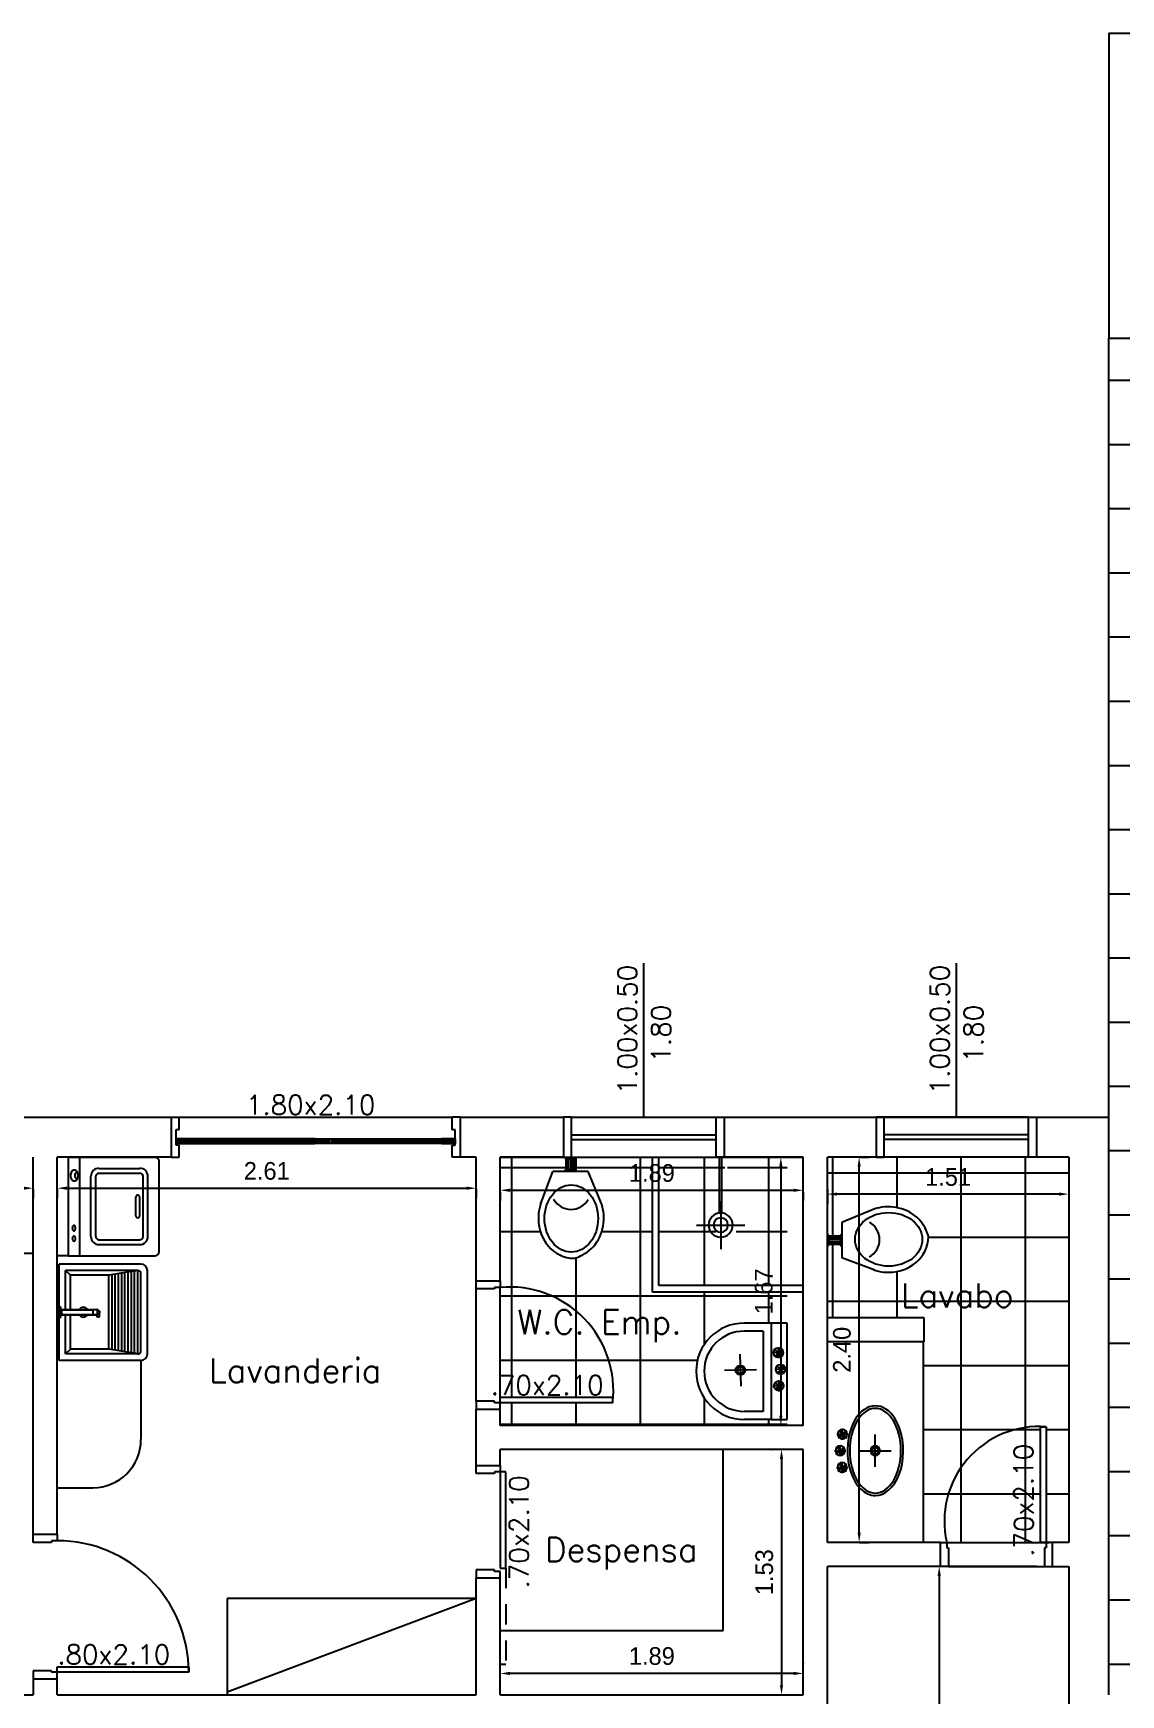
# Model space of a CAD drawing. Extents: x 381 to 417.7, y 184.4 to 253.5.
# Drawn here: x 403.02 to 409.79, y 243.15 to 253.5 of the extents above; entities that cross this region are included whole.
import ezdxf

# ---------------------------------------------------------------- set-up
doc = ezdxf.new("R2010")
doc.units = 0
doc.header["$MEASUREMENT"] = 0
doc.linetypes.add('HIDDEN2', pattern=[0.1875, 0.125, -0.0625])
doc.layers.get('0').update_dxf_attribs({"linetype": 'CONTINUOUS'})
doc.layers.get('DEFPOINTS').update_dxf_attribs({"linetype": 'CONTINUOUS'})
for name, color, linetype in [('ALEX', 8, 'CONTINUOUS'), ('CAIXILHOS', 7, 'CONTINUOUS'), ('COTA', 5, 'CONTINUOUS'), ('COTAEX', 7, 'CONTINUOUS'), ('LINVISTA', 1, 'CONTINUOUS'), ('MOBIL', 7, 'CONTINUOUS'), ('PAREDE', 6, 'CONTINUOUS'), ('PROJECAO', 1, 'HIDDEN2')]:
    doc.layers.add(name, color=color, linetype=linetype)
doc.styles.add('ADRIANA', font='romans.shx', dxfattribs={"height": 0.12})
doc.styles.add('COMODOS', font='romans.shx', dxfattribs={"height": 0.15})
doc.styles.add('EXECUÇÃO', font='', dxfattribs={"height": 0.11})
doc.styles.get('EXECUÇÃO').set_extended_font_data('AvantGarde Md BT')
doc.dimstyles.new('COTAEXEC', dxfattribs={"dimscale": 0.05, "dimtxt": 0.11, "dimasz": 1.2, "dimexe": 1.25, "dimexo": 4, "dimgap": 1, "dimtad": 1, "dimrnd": 0.005, "dimzin": 4, "dimdsep": 46, "dimtxsty": 'EXECUÇÃO', "dimcen": 2.5, "dimdle": 0.15, "dimclrd": 2, "dimclre": 2, "dimclrt": 220, "dimadec": 0, "dimazin": 0, "dimtfac": 0.075, "dimtmove": 2, "dimatfit": 3, "dimfxl": 1, "dimtolj": 1, "dimtzin": 0, "dimarcsym": 0})

# ---------------------------------------------------------------- blocks, each defined once
blk = doc.blocks.new('CUBAOVAL')
h = blk.add_hatch(color=256)
h.paths.add_polyline_path([(-0.125, -0.185, 0.198912), (-0.134, -0.206), (-0.104, -0.206)])
h.paths.add_polyline_path([(-0.125, -0.228, 0.198912), (-0.104, -0.236), (-0.104, -0.206)])
h.paths.add_polyline_path([(-0.104, -0.206), (-0.083, -0.228, 0.198912), (-0.074, -0.206)])
h.paths.add_polyline_path([(-0.083, -0.185, 0.198912), (-0.104, -0.176), (-0.104, -0.206)])
h = blk.add_hatch(color=256)
h.paths.add_polyline_path([(-0.021, -0.197, 0.198912), (-0.03, -0.218), (0, -0.218)])
h.paths.add_polyline_path([(-0.021, -0.239, 0.198912), (0, -0.248), (0, -0.218)])
h.paths.add_polyline_path([(0, -0.218), (0.022, -0.239, 0.198912), (0.03, -0.218)])
h.paths.add_polyline_path([(0.022, -0.197, 0.198912), (0, -0.188), (0, -0.218)])
h = blk.add_hatch(color=256)
h.paths.add_polyline_path([(0.082, -0.183, 0.198912), (0.073, -0.204), (0.103, -0.204)])
h.paths.add_polyline_path([(0.082, -0.225, 0.198912), (0.103, -0.234), (0.103, -0.204)])
h.paths.add_polyline_path([(0.103, -0.204), (0.124, -0.225, 0.198912), (0.133, -0.204)])
h.paths.add_polyline_path([(0.124, -0.183, 0.198912), (0.103, -0.174), (0.103, -0.204)])
for p, q in [((-0.1, 0), (0.1, 0)), ((0, -0.1), (0, 0.1)), ((-0.139, -0.206), (-0.069, -0.206)), ((-0.08, -0.231), (-0.129, -0.182)), ((-0.129, -0.231), (-0.08, -0.182)), ((-0.104, -0.241), (-0.104, -0.171)), ((0.025, -0.243), (-0.024, -0.193)), ((-0.024, -0.243), (0.025, -0.193)), ((0, -0.253), (0, -0.183)), ((0.068, -0.204), (0.138, -0.204)), ((0.128, -0.229), (0.078, -0.179)), ((0.078, -0.229), (0.128, -0.179)), ((0.103, -0.239), (0.103, -0.169)), ((-0.035, -0.218), (0.035, -0.218))]:
    blk.add_line(p, q)
for centre, radius in [((0, 0), 0.03), ((0, 0), 0.02), ((-0.104, -0.206), 0.03), ((0, -0.218), 0.03), ((0.103, -0.204), 0.03)]:
    blk.add_circle(centre, radius)
at = {"color": 3}
blk.add_ellipse((0, 0.001), major_axis=(-0.264, 0), ratio=0.603224, dxfattribs=at)
blk.add_open_spline([(-0.279, 0.001), (-0.279, -0.032), (-0.265, -0.063), (-0.188, -0.143), (-0.091, -0.175), (0.104, -0.172), (0.198, -0.138), (0.28, -0.043), (0.289, 0.007), (0.247, 0.095), (0.2, 0.131), (0.05, 0.184), (-0.067, 0.182), (-0.228, 0.117), (-0.279, 0.061), (-0.279, 0.001)], degree=3, knots=[0, 0, 0, 0, 0.527743, 0.527743, 1.594381, 1.594381, 2.661018, 2.661018, 3.420338, 3.420338, 4.179657, 4.179657, 5.30216, 5.30216, 6.283185, 6.283185, 6.283185, 6.283185])
for p in [(0, 0), (-0.104, -0.206), (0.103, -0.204), (0, -0.218)]:
    blk.add_point(p)
blk = doc.blocks.new('*D34')
at = {"color": 2, "linetype": 'ByBlock'}
for p, q in [((408.164, 244.158), (408.164, 246.438)), ((408.166, 246.498), (408.226, 246.498)), ((408.166, 244.098), (408.226, 244.098))]:
    blk.add_line(p, q, dxfattribs=at)
for points in [[(408.154, 246.438), (408.174, 246.438), (408.164, 246.498)], [(408.154, 244.158), (408.174, 244.158), (408.164, 244.098)]]:
    blk.add_solid(points, dxfattribs=at)
at = {"layer": 'DEFPOINTS', "color": 0, "linetype": 'ByBlock'}
for p in [(407.966, 246.498), (408.164, 246.498), (407.966, 244.098)]:
    blk.add_point(p, dxfattribs=at)
at = {"color": 220, "linetype": 'ByBlock', "insert": (408.057, 245.298), "char_height": 0.11, "attachment_point": 5, "rotation": 90, "style": 'EXECUÇÃO'}
blk.add_mtext('\\A1;2.40', dxfattribs=at)
blk = doc.blocks.new('*D52')
at = {"color": 2, "linetype": 'ByBlock'}
for p, q in [((398.516, 250.759), (398.516, 250.703)), ((398.576, 250.766), (402.956, 250.766)), ((403.016, 250.759), (403.016, 250.703))]:
    blk.add_line(p, q, dxfattribs=at)
for points in [[(398.576, 250.776), (398.576, 250.756), (398.516, 250.766)], [(402.956, 250.776), (402.956, 250.756), (403.016, 250.766)]]:
    blk.add_solid(points, dxfattribs=at)
at = {"layer": 'DEFPOINTS', "color": 0, "linetype": 'ByBlock'}
for p in [(398.516, 250.959), (403.016, 250.959), (403.016, 250.766)]:
    blk.add_point(p, dxfattribs=at)
at = {"color": 220, "linetype": 'ByBlock', "insert": (400.766, 250.873), "char_height": 0.11, "attachment_point": 5, "style": 'EXECUÇÃO'}
blk.add_mtext('\\A1;4.50', dxfattribs=at)
blk = doc.blocks.new('BACIA')
at = {"color": 4}
for p, q in [((-0.151, 0.285), (-0.07, 0.089)), ((0.227, 0.295), (0.151, 0.089)), ((-0.07, 0.089), (0.151, 0.089))]:
    blk.add_line(p, q, dxfattribs=at)
for p, q in [((0, 0), (0.01, 0.01)), ((0.001, 0.089), (0.011, 0.079)), ((0.01, 0.01), (0.07, 0.01)), ((0.011, 0.079), (0.072, 0.079)), ((0.016, 0.079), (0.016, 0.01)), ((0.021, 0.079), (0.021, 0.01)), ((0.028, 0.079), (0.028, 0.01)), ((0.038, 0.079), (0.038, 0.01)), ((0.053, 0.079), (0.053, 0.01)), ((0.061, 0.079), (0.061, 0.01)), ((0.066, 0.079), (0.066, 0.01)), ((0.07, 0.01), (0.08, 0)), ((0.072, 0.079), (0.082, 0.089))]:
    blk.add_line(p, q)
blk.add_arc((0.037, 0.2), 0.125, 29.5736, 149.8576)
at = {"color": 3}
blk.add_ellipse((0.035, 0.382), major_axis=(0, 0.209), ratio=0.8, dxfattribs=at)
at = {"color": 4}
blk.add_open_spline([(0.225, 0.287), (0.232, 0.308), (0.237, 0.33), (0.246, 0.424), (0.226, 0.499), (0.139, 0.599), (0.08, 0.63), (0.018, 0.63), (0.013, 0.63), (-0.028, 0.616), (-0.144, 0.537), (-0.179, 0.434), (-0.162, 0.319), (-0.157, 0.299), (-0.149, 0.281)], degree=3, knots=[4.306341, 4.306341, 4.306341, 4.306341, 4.589111, 4.589111, 5.526928, 5.526928, 6.283185, 6.283185, 6.283185, 6.795502, 6.795502, 8.030248, 8.030248, 8.288295, 8.288295, 8.288295, 8.288295], dxfattribs=at)
blk = doc.blocks.new('TANQUE2')
at = {"color": 3}
for p, q in [((-0.3, 0), (0.3, 0)), ((0.3, -0.51), (0.3, 0)), ((-0.26, -0.49), (-0.26, -0.04)), ((-0.26, -0.04), (-0.017, -0.04)), ((0.017, -0.04), (0.26, -0.04)), ((0.26, -0.49), (0.26, -0.04)), ((-0.24, -0.51), (0.24, -0.51)), ((-0.26, -0.55), (0.26, -0.55))]:
    blk.add_line(p, q, dxfattribs=at)
for p, q in [((0.037, 0), (-0.037, 0)), ((-0.037, 0), (-0.037, -0.005)), ((0.037, 0), (0.037, -0.005)), ((-0.23, -0.07), (-0.26, -0.04)), ((-0.23, -0.31), (-0.23, -0.07)), ((-0.23, -0.07), (-0.017, -0.07)), ((0.037, -0.005), (-0.037, -0.005)), ((-0.017, -0.013), (-0.017, -0.237)), ((0.015, -0.015), (-0.015, -0.015)), ((-0.015, -0.015), (-0.015, -0.211)), ((0.015, -0.015), (0.015, -0.211)), ((0.017, -0.013), (0.017, -0.237)), ((0.017, -0.07), (0.23, -0.07)), ((0.23, -0.07), (0.26, -0.04)), ((0.23, -0.31), (0.23, -0.07)), ((-0.26, -0.49), (-0.23, -0.31)), ((-0.23, -0.31), (0.23, -0.31)), ((-0.031, -0.24), (-0.017, -0.235)), ((-0.031, -0.25), (-0.031, -0.24)), ((-0.008, -0.249), (-0.031, -0.25)), ((-0.017, -0.238), (-0.015, -0.212)), ((-0.015, -0.239), (0.015, -0.239)), ((0.013, -0.21), (-0.013, -0.21)), ((-0.008, -0.251), (-0.012, -0.239)), ((0.007, -0.25), (0.012, -0.239)), ((0.015, -0.212), (0.017, -0.238)), ((0.26, -0.49), (0.23, -0.31)), ((-0.247, -0.41), (0.247, -0.41)), ((-0.243, -0.39), (0.243, -0.39)), ((-0.24, -0.37), (0.24, -0.37)), ((-0.237, -0.35), (0.237, -0.35)), ((-0.233, -0.33), (0.233, -0.33)), ((-0.26, -0.49), (0.26, -0.49)), ((-0.257, -0.47), (0.257, -0.47)), ((-0.253, -0.45), (0.253, -0.45)), ((-0.25, -0.43), (0.25, -0.43))]:
    blk.add_line(p, q)
for points in [[(-0.007, -0.25, 0.077146), (-0.008, -0.251, 0.236739)], [(-0.008, -0.251, 0.236739), (-0.007, -0.251, 0.08552), (-0.005, -0.252, 0.043127), (-0.003, -0.253, 0.031837), (0, -0.253, 0.031837), (0.003, -0.253, 0.043127), (0.005, -0.252, 0.08552), (0.007, -0.251, 0.236739), (0.007, -0.251, 0.159785), (0.007, -0.25, 0.08552)]]:
    blk.add_lwpolyline(points, format="xyb")
for centre, radius, start, end in [((-0.041, -0.044), 0.0395, 47.8774, 84.1976), ((0.041, -0.044), 0.0395, 95.7962, 132.1288), ((0, -0.15), 0.03, 125.2164, 234.7836), ((0, -0.15), 0.03, 305.2164, 54.7836), ((-0.015, -0.237), 0.002, 180, 270), ((-0.013, -0.212), 0.002, 90, 175.5219), ((0.013, -0.212), 0.002, 4.4781, 90), ((0.015, -0.237), 0.002, 270, 0)]:
    blk.add_arc(centre, radius, start, end)
for centre, radius, start, end in [((-0.26, -0.51), 0.04, 180, 270), ((-0.24, -0.49), 0.02, 180, 270), ((0.24, -0.49), 0.02, 270, 360), ((0.26, -0.51), 0.04, 270, 0)]:
    blk.add_arc(centre, radius, start, end, dxfattribs=at)
at = {"layer": 'LINVISTA', "color": 3}
blk.add_line((-0.3, -0.51), (-0.3, 0), dxfattribs=at)
blk = doc.blocks.new('LAVAROUPA')
at = {"color": 4}
for p, q in [((-0.308, 0), (0.307, 0)), ((-0.308, -0.07), (-0.308, 0)), ((0.307, -0.07), (0.307, 0))]:
    blk.add_line(p, q, dxfattribs=at)
at = {"color": 3}
for p, q in [((-0.308, -0.07), (0.307, -0.07)), ((-0.308, -0.07), (-0.308, -0.14)), ((0.307, -0.07), (0.307, -0.14)), ((-0.308, -0.14), (0.307, -0.14)), ((-0.237, -0.26), (-0.237, -0.515)), ((-0.188, -0.21), (0.188, -0.21)), ((0.237, -0.26), (0.237, -0.515)), ((-0.058, -0.49), (0.058, -0.49)), ((-0.058, -0.515), (0.058, -0.515)), ((-0.188, -0.565), (0.188, -0.565))]:
    blk.add_line(p, q, dxfattribs=at)
for p, q in [((-0.308, -0.14), (-0.308, -0.61)), ((0.307, -0.14), (0.307, -0.61)), ((-0.207, -0.26), (-0.207, -0.515)), ((-0.188, -0.24), (0.188, -0.24)), ((0.207, -0.26), (0.207, -0.515)), ((-0.188, -0.535), (0.188, -0.535)), ((-0.282, -0.635), (0.282, -0.635))]:
    blk.add_line(p, q)
for points in [[(-0.218, -0.104, 0.158104), (-0.216, -0.107, 0.106506), (-0.213, -0.111, 0.071806), (-0.207, -0.113, 0.05817), (-0.201, -0.114, 0.05817), (-0.194, -0.113, 0.071806), (-0.189, -0.111, 0.106506), (-0.185, -0.107, 0.158104), (-0.184, -0.104, 0.158104), (-0.185, -0.101, 0.106506), (-0.189, -0.097, 0.071806), (-0.194, -0.095, 0.05817), (-0.201, -0.094, 0.05817), (-0.207, -0.095, 0.071806), (-0.213, -0.097, 0.106506), (-0.216, -0.101, 0.158104)], [(-0.152, -0.104, 0.158104), (-0.151, -0.107, 0.106506), (-0.147, -0.111, 0.071806), (-0.142, -0.113, 0.05817), (-0.135, -0.114, 0.05817), (-0.128, -0.113, 0.071806), (-0.123, -0.111, 0.106506), (-0.119, -0.107, 0.158104), (-0.118, -0.104, 0.158104), (-0.119, -0.101, 0.106506), (-0.123, -0.097, 0.071806), (-0.128, -0.095, 0.05817), (-0.135, -0.094, 0.05817), (-0.142, -0.095, 0.071806), (-0.147, -0.097, 0.106506), (-0.151, -0.101, 0.158104)], [(0.159, -0.106, 0.132138), (0.161, -0.115, 0.106661), (0.169, -0.123, 0.083339), (0.179, -0.129, 0.072039), (0.193, -0.131, 0.072039), (0.206, -0.129, 0.083339), (0.217, -0.123, 0.106661), (0.224, -0.115, 0.132138), (0.227, -0.106, 0.132138), (0.224, -0.097, 0.106661), (0.217, -0.089, 0.083339), (0.206, -0.084, 0.072039), (0.193, -0.082, 0.072039), (0.179, -0.084, 0.083339), (0.169, -0.089, 0.106661), (0.161, -0.097, 0.132138)], [(0.175, -0.119, 0.152216), (0.176, -0.123, 0.106943), (0.18, -0.127, 0.074343), (0.186, -0.129, 0.060974), (0.193, -0.13, 0.060974), (0.2, -0.129, 0.074343), (0.205, -0.127, 0.106943), (0.209, -0.123, 0.152216), (0.211, -0.119, 0.152216), (0.209, -0.115, 0.106943), (0.205, -0.112, 0.074343), (0.2, -0.109, 0.060974), (0.193, -0.109, 0.060974), (0.186, -0.109, 0.074343), (0.18, -0.112, 0.106943), (0.176, -0.115, 0.152216)]]:
    blk.add_lwpolyline(points, format="xyb", close=True)
for centre, radius, start, end in [((-0.188, -0.26), 0.05, 90, 180), ((0.188, -0.26), 0.05, 360, 90), ((-0.188, -0.515), 0.05, 180, 270), ((-0.058, -0.502), 0.0125, 90, 270), ((0.058, -0.502), 0.0125, 270, 90), ((0.188, -0.515), 0.05, 270, 360)]:
    blk.add_arc(centre, radius, start, end, dxfattribs=at)
for centre, radius, start, end in [((-0.188, -0.26), 0.02, 90, 180), ((0.188, -0.26), 0.02, 360, 90), ((-0.188, -0.515), 0.02, 180, 270), ((0.188, -0.515), 0.02, 270, 360), ((-0.282, -0.61), 0.025, 180, 270), ((0.282, -0.61), 0.025, 270, 360)]:
    blk.add_arc(centre, radius, start, end)
blk = doc.blocks.new('*D58')
at = {"color": 2, "linetype": 'ByBlock'}
for p, q in [((403.166, 250.759), (403.166, 250.703)), ((403.226, 250.766), (405.717, 250.766)), ((405.777, 250.759), (405.777, 250.703))]:
    blk.add_line(p, q, dxfattribs=at)
for points in [[(403.226, 250.776), (403.226, 250.756), (403.166, 250.766)], [(405.717, 250.776), (405.717, 250.756), (405.777, 250.766)]]:
    blk.add_solid(points, dxfattribs=at)
at = {"layer": 'DEFPOINTS', "color": 0, "linetype": 'ByBlock'}
for p in [(403.166, 250.959), (405.777, 250.959), (405.777, 250.766)]:
    blk.add_point(p, dxfattribs=at)
at = {"color": 220, "linetype": 'ByBlock', "insert": (404.472, 250.873), "char_height": 0.11, "attachment_point": 5, "style": 'EXECUÇÃO'}
blk.add_mtext('\\A1;2.61', dxfattribs=at)
blk = doc.blocks.new('J25_100')
at = {"color": 4}
for p, q in [((-0.45, 0.25), (-0.5, 0.25)), ((-0.5, 0.25), (-0.5, 0)), ((-0.45, 0), (-0.45, 0.25)), ((0.45, 0.25), (0.5, 0.25)), ((0.45, 0), (0.45, 0.25)), ((0.5, 0.25), (0.5, 0)), ((-0.5, 0), (-0.45, 0)), ((0.5, 0), (0.45, 0))]:
    blk.add_line(p, q, dxfattribs=at)
for p, q in [((-0.45, 0.25), (0.45, 0.25)), ((-0.45, 0.14), (0.45, 0.14)), ((-0.45, 0.11), (0.45, 0.11)), ((-0.45, 0), (0.45, 0))]:
    blk.add_line(p, q)
blk = doc.blocks.new('CHUVEIRO')
for p, q in [((0.008, 0.273), (0.008, 0.573)), ((-0.142, 0.423), (0.158, 0.423))]:
    blk.add_line(p, q)
at = {"color": 3}
for p, q in [((0, 0.35), (0, 0)), ((0.016, 0.35), (0.016, 0))]:
    blk.add_line(p, q, dxfattribs=at)
at = {"color": 7}
blk.add_circle((0.008, 0.423), 0.075, dxfattribs=at)
at = {"color": 3}
blk.add_circle((0.008, 0.423), 0.045, dxfattribs=at)
blk = doc.blocks.new('*D59')
at = {"color": 2, "linetype": 'ByBlock'}
for p, q in [((405.927, 246.281), (405.927, 246.229)), ((405.987, 246.292), (407.756, 246.292)), ((407.816, 246.281), (407.816, 246.229))]:
    blk.add_line(p, q, dxfattribs=at)
for points in [[(405.987, 246.302), (405.987, 246.282), (405.927, 246.292)], [(407.756, 246.302), (407.756, 246.282), (407.816, 246.292)]]:
    blk.add_solid(points, dxfattribs=at)
at = {"layer": 'DEFPOINTS', "color": 0, "linetype": 'ByBlock'}
for p in [(405.927, 246.481), (407.816, 246.481), (407.816, 246.292)]:
    blk.add_point(p, dxfattribs=at)
at = {"color": 220, "linetype": 'ByBlock', "insert": (406.872, 246.399), "char_height": 0.11, "attachment_point": 5, "style": 'EXECUÇÃO'}
blk.add_mtext('\\A1;1.89', dxfattribs=at)
blk = doc.blocks.new('CUBA3')
h = blk.add_hatch(color=2)
h.paths.add_polyline_path([(0.103, 0.458, 0.006917), (0.103, 0.457), (0.133, 0.458), (0.153, 0.48, 0.658219)])
h.paths.add_polyline_path([(0.132, 0.488), (0.133, 0.458), (0.155, 0.437, 0.191731), (0.163, 0.458, 0.422341)])
h = blk.add_hatch(color=2)
h.paths.add_polyline_path([(0.207, 0.472, 0.006917), (0.207, 0.471), (0.237, 0.472), (0.258, 0.494, 0.658219)])
h.paths.add_polyline_path([(0.236, 0.502), (0.237, 0.472), (0.259, 0.452, 0.191731), (0.267, 0.472, 0.422341)])
h = blk.add_hatch(color=2)
h.paths.add_polyline_path([(0.31, 0.461, 0.006917), (0.31, 0.46), (0.34, 0.461), (0.36, 0.483, 0.658219)])
h.paths.add_polyline_path([(0.339, 0.491), (0.34, 0.461), (0.362, 0.441, 0.191731), (0.37, 0.461, 0.422341)])
at = {"color": 2}
for p, q in [((0.098, 0.457), (0.168, 0.459)), ((0.107, 0.482), (0.158, 0.434)), ((0.157, 0.483), (0.109, 0.432)), ((0.132, 0.493), (0.134, 0.423)), ((0.202, 0.471), (0.272, 0.473)), ((0.212, 0.496), (0.262, 0.448)), ((0.261, 0.498), (0.213, 0.447)), ((0.236, 0.507), (0.238, 0.437)), ((0.305, 0.46), (0.375, 0.462)), ((0.314, 0.485), (0.365, 0.437)), ((0.364, 0.487), (0.316, 0.436)), ((0.339, 0.496), (0.341, 0.426))]:
    blk.add_line(p, q, dxfattribs=at)
for p, q in [((0.239, 0.322), (0.245, 0.122)), ((0.142, 0.219), (0.342, 0.225))]:
    blk.add_line(p, q)
for centre in [(0.133, 0.458), (0.237, 0.472), (0.34, 0.461)]:
    blk.add_circle(centre, 0.03, dxfattribs=at)
for radius in [0.03, 0.02]:
    blk.add_circle((0.242, 0.222), radius)
for p in [(0.133, 0.458), (0.237, 0.472), (0.34, 0.461)]:
    blk.add_point(p, dxfattribs=at)
blk.add_point((0.242, 0.222))
at = {"layer": 'ALEX', "color": 7}
for p, q in [((-0.051, 0.514), (-0.051, 0.414)), ((0.549, 0.514), (-0.051, 0.514)), ((-0.051, 0.414), (-0.051, 0.246)), ((-0.051, 0.414), (0.549, 0.414)), ((0.549, 0.414), (0.549, 0.514)), ((0.549, 0.414), (0.549, 0.246))]:
    blk.add_line(p, q, dxfattribs=at)
at = {"layer": 'ALEX', "color": 3}
for p, q in [((-0.001, 0.364), (0.499, 0.364)), ((-0.001, 0.364), (-0.001, 0.246)), ((0.499, 0.364), (0.499, 0.246))]:
    blk.add_line(p, q, dxfattribs=at)
at = {"layer": 'ALEX', "color": 7}
for centre, radius, start, end in [((0.249, 0.642), 0.696, 270, 270), ((0.249, 0.246), 0.3, 180, 270), ((0.249, 0.246), 0.3, 270, 0)]:
    blk.add_arc(centre, radius, start, end, dxfattribs=at)
at = {"layer": 'ALEX', "color": 3}
for start, end in [(180, 270), (270, 0)]:
    blk.add_arc((0.249, 0.246), 0.25, start, end, dxfattribs=at)
blk = doc.blocks.new('*D56')
at = {"color": 2, "linetype": 'ByBlock'}
for p, q in [((407.616, 246.498), (407.614, 246.498)), ((407.676, 246.438), (407.676, 244.887)), ((407.616, 244.827), (407.614, 244.827))]:
    blk.add_line(p, q, dxfattribs=at)
for points in [[(407.666, 246.438), (407.686, 246.438), (407.676, 246.498)], [(407.666, 244.887), (407.686, 244.887), (407.676, 244.827)]]:
    blk.add_solid(points, dxfattribs=at)
at = {"layer": 'DEFPOINTS', "color": 0, "linetype": 'ByBlock'}
for p in [(407.816, 246.498), (407.676, 244.827), (407.816, 244.827)]:
    blk.add_point(p, dxfattribs=at)
at = {"color": 220, "linetype": 'ByBlock', "insert": (407.57, 245.662), "char_height": 0.11, "attachment_point": 5, "rotation": 90, "style": 'EXECUÇÃO'}
blk.add_mtext('\\A1;1.67', dxfattribs=at)
blk = doc.blocks.new('*D60')
at = {"color": 2, "linetype": 'ByBlock'}
for p, q in [((409.92, 232.663), (410.243, 232.663)), ((410.181, 224.119), (410.181, 232.603)), ((409.92, 224.059), (410.243, 224.059))]:
    blk.add_line(p, q, dxfattribs=at)
for points in [[(410.171, 232.603), (410.191, 232.603), (410.181, 232.663)], [(410.171, 224.119), (410.191, 224.119), (410.181, 224.059)]]:
    blk.add_solid(points, dxfattribs=at)
at = {"layer": 'DEFPOINTS', "color": 0, "linetype": 'ByBlock'}
for p in [(409.72, 232.663), (410.181, 232.663), (409.72, 224.059)]:
    blk.add_point(p, dxfattribs=at)
at = {"color": 220, "linetype": 'ByBlock', "insert": (410.074, 228.361), "char_height": 0.11, "attachment_point": 5, "rotation": 90, "style": 'EXECUÇÃO'}
blk.add_mtext('\\A1;8.61', dxfattribs=at)
blk = doc.blocks.new('*D62')
at = {"color": 2, "linetype": 'ByBlock'}
for p, q in [((407.966, 227.359), (407.966, 227.266)), ((409.41, 227.329), (408.026, 227.329)), ((409.47, 227.359), (409.47, 227.266))]:
    blk.add_line(p, q, dxfattribs=at)
for points in [[(408.026, 227.339), (408.026, 227.319), (407.966, 227.329)], [(409.41, 227.339), (409.41, 227.319), (409.47, 227.329)]]:
    blk.add_solid(points, dxfattribs=at)
at = {"layer": 'DEFPOINTS', "color": 0, "linetype": 'ByBlock'}
for p in [(407.966, 227.559), (409.47, 227.559), (407.966, 227.329)]:
    blk.add_point(p, dxfattribs=at)
at = {"color": 220, "linetype": 'ByBlock', "insert": (408.718, 227.435), "char_height": 0.11, "attachment_point": 5, "style": 'EXECUÇÃO'}
blk.add_mtext('\\A1;1.51', dxfattribs=at)
blk = doc.blocks.new('*D70')
at = {"color": 2, "linetype": 'ByBlock'}
for p, q in [((409.27, 243.948), (408.6, 243.948)), ((408.663, 243.888), (408.663, 240.848)), ((409.27, 240.788), (408.6, 240.788))]:
    blk.add_line(p, q, dxfattribs=at)
for points in [[(408.653, 243.888), (408.673, 243.888), (408.663, 243.948)], [(408.653, 240.848), (408.673, 240.848), (408.663, 240.788)]]:
    blk.add_solid(points, dxfattribs=at)
at = {"layer": 'DEFPOINTS', "color": 0, "linetype": 'ByBlock'}
for p in [(409.47, 243.948), (408.663, 240.788), (409.47, 240.788)]:
    blk.add_point(p, dxfattribs=at)
at = {"color": 220, "linetype": 'ByBlock', "insert": (408.556, 242.368), "char_height": 0.11, "attachment_point": 5, "rotation": 90, "style": 'EXECUÇÃO'}
blk.add_mtext('\\A1;3.16', dxfattribs=at)
blk = doc.blocks.new('*D71')
at = {"color": 2, "linetype": 'ByBlock'}
for p, q in [((407.616, 244.677), (407.618, 244.677)), ((407.68, 244.617), (407.68, 243.208)), ((407.616, 243.148), (407.618, 243.148))]:
    blk.add_line(p, q, dxfattribs=at)
for points in [[(407.67, 244.617), (407.69, 244.617), (407.68, 244.677)], [(407.67, 243.208), (407.69, 243.208), (407.68, 243.148)]]:
    blk.add_solid(points, dxfattribs=at)
at = {"layer": 'DEFPOINTS', "color": 0, "linetype": 'ByBlock'}
for p in [(407.816, 244.677), (407.68, 243.148), (407.816, 243.148)]:
    blk.add_point(p, dxfattribs=at)
at = {"color": 220, "linetype": 'ByBlock', "insert": (407.573, 243.912), "char_height": 0.11, "attachment_point": 5, "rotation": 90, "style": 'EXECUÇÃO'}
blk.add_mtext('\\A1;1.53', dxfattribs=at)
blk = doc.blocks.new('*D72')
at = {"color": 2, "linetype": 'ByBlock'}
for p, q in [((405.927, 243.348), (405.927, 243.344)), ((407.816, 243.348), (407.816, 243.344)), ((407.756, 243.281), (405.987, 243.281))]:
    blk.add_line(p, q, dxfattribs=at)
for points in [[(405.987, 243.291), (405.987, 243.271), (405.927, 243.281)], [(407.756, 243.291), (407.756, 243.271), (407.816, 243.281)]]:
    blk.add_solid(points, dxfattribs=at)
at = {"layer": 'DEFPOINTS', "color": 0, "linetype": 'ByBlock'}
for p in [(405.927, 243.281), (405.927, 243.148), (407.816, 243.148)]:
    blk.add_point(p, dxfattribs=at)
at = {"color": 220, "linetype": 'ByBlock', "insert": (406.872, 243.389), "char_height": 0.11, "attachment_point": 5, "style": 'EXECUÇÃO'}
blk.add_mtext('\\A1;1.89', dxfattribs=at)

msp = doc.modelspace()

# ---------------------------------------------------------------- hatches: boundary and pattern name
h = msp.add_hatch()
h.set_pattern_fill('_U', color=44, scale=0.4, style=0, double=1, pattern_type=0)
h.set_pattern_definition([(0, (0, 18.93943), (0, 0.4), []), (90, (0, 18.93943), (-0.4, 2e-17), [])])
edge = h.paths.add_edge_path()
edge.add_line((415.001, 251.602), (413.06, 251.602))
edge.add_line((413.06, 251.602), (413.01, 251.602))
edge.add_line((413.01, 251.602), (411.71, 251.602))
edge.add_line((411.71, 251.602), (411.66, 251.602))
edge.add_line((411.66, 251.602), (409.72, 251.602))
edge.add_line((409.72, 251.602), (409.72, 250.01))
edge.add_line((409.72, 250.01), (410.181, 250.01))
edge.add_line((410.181, 250.01), (410.181, 250.967))
edge.add_ellipse((410.881, 250.955), major_axis=(0.7, 0), ratio=0.142857, start_angle=148.9973, end_angle=180, ccw=False)
edge.add_ellipse((410.881, 250.955), major_axis=(0.7, 0), ratio=0.142857, start_angle=90, end_angle=148.9973, ccw=False)
edge.add_line((410.881, 251.055), (413.381, 251.055))
edge.add_ellipse((413.381, 250.955), major_axis=(-1, 0), ratio=0.1, start_angle=180, end_angle=270, ccw=False)
edge.add_ellipse((414.381, 250.205), major_axis=(0, 0.75), ratio=0.066667, start_angle=254.9115, end_angle=360, ccw=False)
edge.add_line((414.429, 250.01), (415.001, 250.01))
edge.add_line((415.001, 250.01), (415.001, 251.602))
edge = h.paths.add_edge_path()
edge.add_line((415.001, 250.01), (414.429, 250.01))
edge.add_ellipse((414.381, 250.205), major_axis=(0, 0.75), ratio=0.066667, start_angle=180, end_angle=254.9115, ccw=False)
edge.add_ellipse((413.381, 249.455), major_axis=(-1, 0), ratio=0.03, start_angle=90, end_angle=180)
edge.add_ellipse((413.381, 249.455), major_axis=(1, 0), ratio=0.1, start_angle=270, end_angle=360, ccw=False)
edge.add_line((413.381, 249.355), (410.881, 249.355))
edge.add_ellipse((410.881, 249.455), major_axis=(-0.7, 0), ratio=0.142857, start_angle=31.0027, end_angle=90, ccw=False)
edge.add_ellipse((410.881, 249.455), major_axis=(-0.7, 0), ratio=0.142857, start_angle=0, end_angle=31.0027, ccw=False)
edge.add_line((410.181, 249.443), (410.181, 250.01))
edge.add_line((410.181, 250.01), (409.72, 250.01))
edge.add_line((409.72, 250.01), (409.72, 247.657))
edge.add_line((409.72, 247.657), (410.181, 247.657))
edge.add_line((410.181, 247.657), (410.181, 248.34))
edge.add_ellipse((410.881, 248.328), major_axis=(0.7, 0), ratio=0.142857, start_angle=148.9973, end_angle=180, ccw=False)
edge.add_ellipse((410.881, 248.328), major_axis=(0.7, 0), ratio=0.142857, start_angle=90, end_angle=148.9973, ccw=False)
edge.add_line((410.881, 248.428), (413.381, 248.428))
edge.add_ellipse((413.381, 248.328), major_axis=(-1, 0), ratio=0.1, start_angle=180, end_angle=270, ccw=False)
edge.add_ellipse((414.381, 247.578), major_axis=(0, 0.75), ratio=0.066667, start_angle=276.0717, end_angle=360, ccw=False)
edge.add_line((414.431, 247.657), (415.001, 247.657))
edge.add_line((415.001, 247.657), (415.001, 250.01))
edge = h.paths.add_edge_path()
edge.add_line((415.001, 247.657), (414.431, 247.657))
edge.add_ellipse((414.381, 247.578), major_axis=(0, 0.75), ratio=0.066667, start_angle=180, end_angle=276.0717, ccw=False)
edge.add_ellipse((413.381, 246.828), major_axis=(-1, 0), ratio=0.03, start_angle=90, end_angle=180)
edge.add_ellipse((413.381, 246.828), major_axis=(1, 0), ratio=0.1, start_angle=270, end_angle=360, ccw=False)
edge.add_line((413.381, 246.728), (410.881, 246.728))
edge.add_ellipse((410.881, 246.828), major_axis=(-0.7, 0), ratio=0.142857, start_angle=31.0027, end_angle=90, ccw=False)
edge.add_ellipse((410.881, 246.828), major_axis=(-0.7, 0), ratio=0.142857, start_angle=0, end_angle=31.0027, ccw=False)
edge.add_line((410.181, 246.816), (410.181, 247.657))
edge.add_line((410.181, 247.657), (409.72, 247.657))
edge.add_line((409.72, 247.657), (409.72, 246.748))
edge.add_line((409.72, 246.748), (409.72, 244.939))
edge.add_line((409.72, 244.939), (410.181, 244.939))
edge.add_line((410.181, 244.939), (410.181, 245.624))
edge.add_ellipse((410.881, 245.612), major_axis=(0.7, 0), ratio=0.142857, start_angle=148.9973, end_angle=180, ccw=False)
edge.add_ellipse((410.881, 245.612), major_axis=(0.7, 0), ratio=0.142857, start_angle=90, end_angle=148.9973, ccw=False)
edge.add_line((410.881, 245.712), (413.381, 245.712))
edge.add_ellipse((413.381, 245.612), major_axis=(-1, 0), ratio=0.1, start_angle=180, end_angle=270, ccw=False)
edge.add_ellipse((414.381, 244.862), major_axis=(0, 0.75), ratio=0.066667, start_angle=275.9234, end_angle=360, ccw=False)
edge.add_line((414.431, 244.939), (415.001, 244.939))
edge.add_line((415.001, 244.939), (415.001, 247.657))
edge = h.paths.add_edge_path()
edge.add_line((415.001, 244.939), (414.431, 244.939))
edge.add_ellipse((414.381, 244.862), major_axis=(0, 0.75), ratio=0.066667, start_angle=180, end_angle=275.9234, ccw=False)
edge.add_ellipse((413.381, 244.112), major_axis=(-1, 0), ratio=0.03, start_angle=90, end_angle=180)
edge.add_ellipse((413.381, 244.112), major_axis=(1, 0), ratio=0.1, start_angle=270, end_angle=360, ccw=False)
edge.add_line((413.381, 244.012), (410.881, 244.012))
edge.add_ellipse((410.881, 244.112), major_axis=(-0.7, 0), ratio=0.142857, start_angle=31.0027, end_angle=90, ccw=False)
edge.add_ellipse((410.881, 244.112), major_axis=(-0.7, 0), ratio=0.142857, start_angle=0, end_angle=31.0027, ccw=False)
edge.add_line((410.181, 244.1), (410.181, 244.939))
edge.add_line((410.181, 244.939), (409.72, 244.939))
edge.add_line((409.72, 244.939), (409.72, 243.148))
edge.add_line((409.72, 243.148), (410.398, 243.148))
edge.add_line((410.398, 243.148), (410.398, 242.998))
edge.add_line((410.398, 242.998), (411.398, 242.998))
edge.add_line((411.398, 242.998), (411.398, 243.148))
edge.add_line((411.398, 243.148), (415.001, 243.148))
edge.add_line((415.001, 243.148), (415.001, 244.939))
h.paths.add_polyline_path([(409.989, 247.14), (409.989, 247.46), (410.158, 247.46), (410.158, 247.14)], flags=24)
at = {"ltscale": 0.05}
for points in [[(403.993, 246.583), (403.993, 246.613), (403.907, 246.613), (403.907, 246.583)], [(404.773, 246.583), (404.773, 246.613), (404.687, 246.613), (404.687, 246.583)], [(404.867, 246.583), (404.867, 246.613), (404.781, 246.613), (404.781, 246.583)], [(405.649, 246.583), (405.649, 246.613), (405.563, 246.613), (405.563, 246.583)]]:
    msp.add_hatch(color=256, dxfattribs=at).paths.add_polyline_path(points)
h = msp.add_hatch()
h.set_pattern_fill('_U', color=44, scale=0.4, style=0, double=1, pattern_type=0)
h.set_pattern_definition([(0, (0, 21.2338), (0, 0.4), []), (90, (0, 21.2338), (-0.4, 2e-17), [])])
edge = h.paths.add_edge_path()
edge.add_line((406.627, 244.967), (405.927, 244.967))
edge.add_line((405.927, 244.967), (405.927, 244.927))
edge.add_line((405.927, 244.927), (405.927, 244.827))
edge.add_line((405.927, 244.827), (407.716, 244.827))
edge.add_line((407.716, 244.827), (407.716, 244.864))
edge.add_line((407.716, 244.864), (407.616, 244.864))
edge.add_line((407.616, 244.864), (407.448, 244.864))
edge.add_arc((407.448, 245.164), 0.3, 180, 270, ccw=False)
edge.add_arc((407.448, 245.164), 0.3, 90, 180, ccw=False)
edge.add_line((407.448, 245.464), (407.616, 245.464))
edge.add_line((407.616, 245.464), (407.716, 245.464))
edge.add_line((407.716, 245.464), (407.716, 245.658))
edge.add_line((407.716, 245.658), (406.876, 245.658))
edge.add_line((406.876, 245.658), (406.876, 246.498))
edge.add_line((406.876, 246.498), (406.502, 246.498))
edge.add_line((406.502, 246.498), (406.452, 246.498))
edge.add_line((406.452, 246.498), (406.405, 246.498))
edge.add_line((406.405, 246.498), (406.395, 246.488))
edge.add_line((406.395, 246.488), (406.389, 246.488))
edge.add_line((406.389, 246.488), (406.389, 246.419))
edge.add_line((406.389, 246.419), (406.394, 246.419))
edge.add_line((406.394, 246.419), (406.404, 246.409))
edge.add_line((406.404, 246.409), (406.475, 246.409))
edge.add_line((406.475, 246.409), (406.555, 246.215))
edge.add_spline(control_points=[(406.554, 246.217), (406.562, 246.199), (406.567, 246.179), (406.584, 246.064), (406.549, 245.961), (406.433, 245.882), (406.392, 245.868), (406.387, 245.868), (406.325, 245.868), (406.266, 245.899), (406.179, 246), (406.159, 246.074), (406.168, 246.169), (406.173, 246.19), (406.18, 246.211)], knot_values=[4.306341, 4.306341, 4.306341, 4.306341, 4.564389, 4.564389, 5.799135, 5.799135, 6.311451, 6.311451, 6.311451, 7.067709, 7.067709, 8.005525, 8.005525, 8.288295, 8.288295, 8.288295, 8.288295], degree=3, periodic=0)
edge.add_line((406.18, 246.208), (406.254, 246.409))
edge.add_line((406.254, 246.409), (406.323, 246.409))
edge.add_line((406.323, 246.409), (406.333, 246.419))
edge.add_line((406.333, 246.419), (406.339, 246.419))
edge.add_line((406.339, 246.419), (406.339, 246.488))
edge.add_line((406.339, 246.488), (406.335, 246.488))
edge.add_line((406.335, 246.488), (406.325, 246.498))
edge.add_line((406.325, 246.498), (405.927, 246.498))
edge.add_line((405.927, 246.498), (405.927, 245.727))
edge.add_line((405.927, 245.727), (405.927, 245.687))
edge.add_arc((405.987, 245.044), 0.645, -6.9342, 95.3204, ccw=False)
h.paths.add_polyline_path([(405.927, 245.687), (405.927, 245.002), (406.627, 245.002), (406.627, 244.967, 0.47834)])
h.paths.add_polyline_path([(407.26, 246.075, -0.382576), (407.327, 246.15), (407.327, 246.498), (406.916, 246.498), (406.916, 245.698), (407.716, 245.698), (407.716, 246.498), (407.452, 246.498), (407.402, 246.498), (407.343, 246.498), (407.343, 246.15, -0.383195), (407.41, 246.075, -1.000001)], flags=17)
h.paths.add_polyline_path([(406.783, 246.483), (407.121, 246.483), (407.121, 246.314), (406.783, 246.314)], flags=24)
h = msp.add_hatch()
h.set_pattern_fill('_U', color=44, scale=0.4, style=0, double=1, pattern_type=0)
h.set_pattern_definition([(0, (0, 0), (0, 0.4), []), (90, (0, 0), (-0.4, 2e-17), [])])
edge = h.paths.add_edge_path()
edge.add_line((409.47, 246.498), (409.27, 246.498))
edge.add_line((409.27, 246.498), (409.22, 246.498))
edge.add_line((409.22, 246.498), (408.32, 246.498))
edge.add_line((408.32, 246.498), (408.27, 246.498))
edge.add_line((408.27, 246.498), (407.966, 246.498))
edge.add_line((407.966, 246.498), (407.966, 246.021))
edge.add_line((407.966, 246.021), (407.976, 246.011))
edge.add_line((407.976, 246.011), (407.976, 246.005))
edge.add_line((407.976, 246.005), (408.045, 246.005))
edge.add_line((408.045, 246.005), (408.045, 246.01))
edge.add_line((408.045, 246.01), (408.055, 246.02))
edge.add_line((408.055, 246.02), (408.055, 246.091))
edge.add_line((408.055, 246.091), (408.25, 246.171))
edge.add_spline(control_points=[(408.247, 246.17), (408.266, 246.178), (408.285, 246.183), (408.4, 246.2), (408.503, 246.165), (408.582, 246.049), (408.596, 246.008), (408.596, 246.003), (408.596, 245.941), (408.566, 245.882), (408.465, 245.795), (408.39, 245.775), (408.296, 245.784), (408.274, 245.789), (408.254, 245.796)], knot_values=[4.306341, 4.306341, 4.306341, 4.306341, 4.564389, 4.564389, 5.799135, 5.799135, 6.311451, 6.311451, 6.311451, 7.067709, 7.067709, 8.005525, 8.005525, 8.288295, 8.288295, 8.288295, 8.288295], degree=3, periodic=0)
edge.add_line((408.258, 245.795), (408.055, 245.87))
edge.add_line((408.055, 245.87), (408.055, 245.939))
edge.add_line((408.055, 245.939), (408.045, 245.949))
edge.add_line((408.045, 245.949), (408.045, 245.955))
edge.add_line((408.045, 245.955), (407.976, 245.955))
edge.add_line((407.976, 245.955), (407.976, 245.951))
edge.add_line((407.976, 245.951), (407.966, 245.941))
edge.add_line((407.966, 245.941), (407.966, 245.498))
edge.add_line((407.966, 245.498), (408.57, 245.498))
edge.add_line((408.57, 245.498), (408.57, 245.348))
edge.add_line((408.57, 245.348), (408.566, 245.348))
edge.add_line((408.566, 245.348), (408.566, 244.098))
edge.add_line((408.566, 244.098), (408.67, 244.098))
edge.add_line((408.67, 244.098), (408.71, 244.098))
edge.add_arc((409.285, 244.23), 0.59, 85.6308, 192.9049, ccw=False)
edge.add_line((409.33, 244.818), (409.33, 244.098))
edge.add_line((409.33, 244.098), (409.35, 244.098))
edge.add_line((409.35, 244.098), (409.37, 244.098))
edge.add_line((409.37, 244.098), (409.47, 244.098))
edge.add_line((409.47, 244.098), (409.47, 246.498))
h.paths.add_polyline_path([(408.71, 244.098), (409.295, 244.098), (409.295, 244.82, 0.487035)], flags=16)
h.paths.add_polyline_path([(408.562, 246.458), (408.874, 246.458), (408.874, 246.291), (408.562, 246.291)], flags=24)
h.paths.add_polyline_path([(408.416, 245.525), (409.219, 245.525), (409.219, 245.75), (408.416, 245.75)], flags=24)
h.paths.add_polyline_path([(409.281, 244.001), (409.277, 244.804), (409.097, 244.803), (409.101, 244)], flags=9)

# ---------------------------------------------------------------- linework, layer by layer
at = {"color": 6}
msp.add_line((409.72, 253.502), (409.72, 251.602), dxfattribs=at)
for p, q in [((409.72, 246.748), (409.72, 251.602)), ((403.877, 246.748), (405.627, 246.748)), ((403.993, 246.603), (404.569, 246.603)), ((403.993, 246.593), (404.569, 246.593)), ((404.569, 246.603), (404.686, 246.603)), ((404.569, 246.593), (404.686, 246.593)), ((404.87, 246.603), (405.024, 246.603)), ((404.87, 246.593), (405.024, 246.593)), ((405.024, 246.603), (405.564, 246.603)), ((405.024, 246.593), (405.564, 246.593)), ((406.876, 245.658), (406.876, 246.498)), ((406.916, 245.698), (406.916, 246.498)), ((403.016, 245.898), (399.116, 245.898)), ((407.816, 245.698), (406.916, 245.698)), ((407.816, 245.658), (406.876, 245.658)), ((403.688, 245.232), (403.688, 244.738)), ((407.316, 243.548), (407.316, 244.677)), ((403.166, 244.438), (403.388, 244.438)), ((405.777, 243.748), (404.225, 243.748)), ((405.777, 243.748), (404.225, 243.165)), ((404.225, 243.748), (404.225, 243.148)), ((405.927, 243.548), (407.316, 243.548))]:
    msp.add_line(p, q)
at = {"color": 4, "ltscale": 0.05}
for p, q in [((403.877, 246.748), (403.927, 246.748)), ((403.877, 246.748), (403.877, 246.498)), ((403.927, 246.67), (403.927, 246.748)), ((405.677, 246.748), (405.627, 246.748)), ((405.627, 246.668), (405.627, 246.748)), ((405.677, 246.748), (405.677, 246.498)), ((403.907, 246.67), (403.927, 246.67)), ((403.907, 246.574), (403.907, 246.67)), ((405.647, 246.668), (405.627, 246.668)), ((405.647, 246.574), (405.647, 246.668)), ((403.927, 246.574), (403.907, 246.574)), ((403.927, 246.498), (403.927, 246.574)), ((405.627, 246.574), (405.647, 246.574)), ((405.627, 246.498), (405.627, 246.574)), ((403.877, 246.498), (403.927, 246.498)), ((405.677, 246.498), (405.627, 246.498))]:
    msp.add_line(p, q, dxfattribs=at)
at = {"color": 4}
for p, q in [((405.777, 245.677), (405.777, 245.727)), ((405.777, 245.727), (405.927, 245.727)), ((405.927, 245.727), (405.927, 245.687)), ((405.892, 245.677), (405.777, 245.677)), ((405.927, 245.687), (405.892, 245.687)), ((405.892, 245.687), (405.892, 245.677)), ((405.777, 244.977), (405.777, 244.927)), ((405.892, 244.977), (405.777, 244.977)), ((405.892, 244.967), (405.892, 244.977)), ((405.777, 244.927), (405.927, 244.927)), ((405.927, 244.967), (405.892, 244.967)), ((405.927, 244.927), (405.927, 244.967)), ((405.777, 244.527), (405.777, 244.577)), ((405.777, 244.577), (405.927, 244.577)), ((405.927, 244.577), (405.927, 244.537)), ((405.892, 244.527), (405.777, 244.527)), ((405.927, 244.537), (405.892, 244.537)), ((405.892, 244.537), (405.892, 244.527)), ((403.016, 244.148), (403.166, 244.148)), ((403.016, 244.098), (403.016, 244.148)), ((403.166, 244.148), (403.166, 244.108)), ((403.131, 244.098), (403.016, 244.098)), ((403.131, 244.108), (403.131, 244.098)), ((403.166, 244.108), (403.131, 244.108)), ((408.67, 244.098), (408.71, 244.098)), ((408.67, 243.948), (408.67, 244.098)), ((408.71, 244.098), (408.71, 244.063)), ((408.71, 244.063), (408.72, 244.063)), ((408.72, 244.063), (408.72, 243.948)), ((409.32, 244.063), (409.32, 243.948)), ((409.33, 244.063), (409.32, 244.063)), ((409.37, 244.098), (409.33, 244.098)), ((409.33, 244.098), (409.33, 244.063)), ((409.37, 243.948), (409.37, 244.098)), ((408.72, 243.948), (408.67, 243.948)), ((409.32, 243.948), (409.37, 243.948)), ((405.777, 243.927), (405.777, 243.877)), ((405.892, 243.927), (405.777, 243.927)), ((405.777, 243.877), (405.927, 243.877)), ((405.892, 243.917), (405.892, 243.927)), ((405.927, 243.917), (405.892, 243.917)), ((405.927, 243.877), (405.927, 243.917)), ((403.131, 243.298), (403.016, 243.298)), ((403.016, 243.298), (403.016, 243.248)), ((403.016, 243.248), (403.166, 243.248)), ((403.131, 243.288), (403.131, 243.298)), ((403.166, 243.288), (403.131, 243.288)), ((403.166, 243.248), (403.166, 243.288))]:
    msp.add_line(p, q, dxfattribs=at)
at = {"color": 44}
for p, q in [((405.777, 244.977), (405.777, 245.677)), ((405.927, 244.984), (405.927, 245.687))]:
    msp.add_line(p, q, dxfattribs=at)
at = {"color": 3}
for p, q in [((405.927, 245.002), (406.627, 245.002)), ((405.927, 244.967), (405.927, 245.002)), ((406.627, 245.002), (406.627, 244.967)), ((406.627, 244.967), (405.927, 244.967)), ((409.295, 244.098), (409.295, 244.818)), ((409.295, 244.818), (409.33, 244.818)), ((409.33, 244.818), (409.33, 244.098)), ((405.962, 244.537), (405.927, 244.537)), ((405.927, 244.537), (405.927, 243.937)), ((405.962, 243.937), (405.962, 244.537)), ((409.33, 244.098), (409.295, 244.098)), ((405.927, 243.937), (405.962, 243.937)), ((403.166, 243.323), (403.986, 243.323)), ((403.166, 243.288), (403.166, 243.323)), ((403.986, 243.323), (403.986, 243.288)), ((403.986, 243.288), (403.166, 243.288))]:
    msp.add_line(p, q, dxfattribs=at)
at = {"color": 8}
for p, q in [((408.71, 244.098), (409.35, 244.098)), ((408.72, 243.948), (409.37, 243.948))]:
    msp.add_line(p, q, dxfattribs=at)
for points in [[(403.993, 246.613), (403.907, 246.613), (403.907, 246.583), (403.993, 246.583)], [(405.649, 246.613), (405.563, 246.613), (405.563, 246.583), (405.649, 246.583)]]:
    msp.add_lwpolyline(points, close=True)
at = {"color": 3}
for points in [[(404.569, 246.613), (403.909, 246.613), (403.909, 246.583), (404.569, 246.583)], [(404.569, 246.583), (404.773, 246.583), (404.773, 246.613), (404.569, 246.613)], [(405.024, 246.583), (404.781, 246.583), (404.781, 246.613), (405.024, 246.613)], [(405.024, 246.613), (405.647, 246.613), (405.647, 246.583), (405.024, 246.583)]]:
    msp.add_lwpolyline(points, dxfattribs=at)
for centre, radius, start, end in [((405.987, 245.044), 0.645, 353.0658, 95.3204), ((409.285, 244.23), 0.59, 85.6308, 192.9049), ((403.388, 244.738), 0.3, 270, 0), ((403.166, 243.288), 0.82, 0, 90)]:
    msp.add_arc(centre, radius, start, end)
at = {"layer": 'CAIXILHOS', "color": 6}
for p, q in [((409.47, 246.498), (409.47, 244.098)), ((409.47, 243.948), (409.47, 242.683))]:
    msp.add_line(p, q, dxfattribs=at)
at = {"layer": 'COTA'}
msp.add_line((405.927, 246.498), (407.816, 246.498), dxfattribs=at)
at = {"layer": 'COTAEX'}
for p, q in [((406.822, 246.748), (406.822, 247.708)), ((408.77, 246.748), (408.77, 247.708))]:
    msp.add_line(p, q, dxfattribs=at)
at = {"layer": 'PAREDE'}
for p, q in [((409.72, 253.502), (415.001, 253.502)), ((409.72, 251.602), (411.66, 251.602)), ((401.741, 246.748), (403.877, 246.748)), ((405.677, 246.748), (406.322, 246.748)), ((407.322, 246.748), (409.72, 246.748)), ((409.72, 243.148), (409.72, 246.748)), ((403.016, 244.148), (403.016, 246.498)), ((403.877, 246.498), (403.166, 246.498)), ((403.166, 244.148), (403.166, 246.498)), ((405.777, 246.498), (405.677, 246.498)), ((405.777, 245.727), (405.777, 246.498)), ((406.322, 246.498), (405.927, 246.498)), ((405.927, 245.727), (405.927, 246.498)), ((407.816, 246.498), (407.322, 246.498)), ((407.816, 244.827), (407.816, 246.498)), ((408.748, 246.498), (407.966, 246.498)), ((407.966, 244.098), (407.966, 246.498)), ((409.47, 246.498), (409.27, 246.498)), ((408.57, 245.498), (407.966, 245.498)), ((408.57, 245.348), (408.57, 245.498)), ((408.57, 245.348), (407.966, 245.348)), ((405.777, 244.577), (405.777, 244.927)), ((405.927, 244.827), (405.927, 244.927)), ((407.816, 244.827), (405.927, 244.827)), ((407.816, 244.677), (405.927, 244.677)), ((405.927, 244.577), (405.927, 244.677)), ((407.816, 243.148), (407.816, 244.677)), ((408.67, 244.098), (407.966, 244.098)), ((409.47, 244.098), (409.37, 244.098)), ((407.966, 242.998), (407.966, 243.948)), ((408.67, 243.948), (407.966, 243.948)), ((409.37, 243.948), (409.47, 243.948)), ((405.777, 243.148), (405.777, 243.877)), ((405.927, 243.148), (405.927, 243.877)), ((403.016, 243.248), (403.016, 243.148)), ((403.166, 243.148), (403.166, 243.248)), ((400.153, 243.148), (403.016, 243.148)), ((403.166, 243.148), (405.777, 243.148)), ((405.927, 243.148), (407.816, 243.148))]:
    msp.add_line(p, q, dxfattribs=at)
at = {"layer": 'PAREDE', "color": 7}
msp.add_line((408.566, 244.098), (408.566, 245.348), dxfattribs=at)
at = {"layer": 'PROJECAO'}
for p, q in [((405.962, 243.937), (405.962, 243.337)), ((405.962, 243.337), (405.927, 243.337))]:
    msp.add_line(p, q, dxfattribs=at)

# ---------------------------------------------------------------- block references
msp.add_blockref('J25_100', (406.822, 246.498))
at = {"xscale": -1}
msp.add_blockref('J25_100', (408.77, 246.498), dxfattribs=at)
at = {"rotation": 270}
msp.add_blockref('CUBA3', (407.202, 245.413), dxfattribs=at)
at = {"color": 4, "xscale": -1, "rotation": 270}
msp.add_blockref('CUBAOVAL', (408.264, 244.669), dxfattribs=at)
at = {"layer": 'MOBIL'}
for name, p, rotation in [('LAVAROUPA', (403.166, 246.191), 90), ('BACIA', (406.405, 246.498), 180), ('BACIA', (407.966, 246.021), 270), ('TANQUE2', (403.178, 245.532), 90)]:
    msp.add_blockref(name, p, dxfattribs=dict(at, rotation=rotation))
at = {"layer": 'MOBIL', "xscale": -1, "rotation": 180}
msp.add_blockref('CHUVEIRO', (407.293, 246.498), dxfattribs=at)

# ---------------------------------------------------------------- texts
at = {"color": 4, "style": 'COMODOS'}
for s, p in [('Lavabo', (408.425, 245.562)), ('W.C. Emp.', (406.035, 245.396)), ('Lavanderia', (404.113, 245.094)), ('Despensa', (406.206, 243.978))]:
    msp.add_text(s, height=0.15, dxfattribs=at).set_placement(p)
at = {"layer": 'COTAEX', "style": 'ADRIANA'}
for s, rotation, p in [('1.00x0.50', 90, (406.779, 246.89)), ('1.00x0.50', 90, (408.727, 246.89)), ('1.80', 90, (406.989, 247.088)), ('1.80', 90, (408.937, 247.088)), ('.70x2.10', 90.2938, (409.251, 244.008)), ('.70x2.10', 90, (406.104, 243.811))]:
    msp.add_text(s, height=0.12, rotation=rotation, dxfattribs=at).set_placement(p)
for s, p in [('1.80x2.10', (404.342, 246.764)), ('.70x2.10', (405.867, 245.018)), ('.80x2.10', (403.166, 243.339))]:
    msp.add_text(s, height=0.12, dxfattribs=at).set_placement(p)

# ---------------------------------------------------------------- dimensions: what is measured, and where the dimension line sits
at = {"color": 3}
dim = msp.add_aligned_dim(p1=(409.72, 242.998), p2=(409.72, 251.602), distance=-0.461, dimstyle='COTAEXEC', dxfattribs=at)
dim.commit()
dim.dimension.update_dxf_attribs({"geometry": '*D60', "text_midpoint": (410.074, 247.3), "insert": (0, 18.939)})
at = {"color": 7}
dim = msp.add_linear_dim(base=(403.016, 246.305), p1=(398.516, 246.498), p2=(403.016, 246.498), dimstyle='COTAEXEC', dxfattribs=at)
dim.commit()
dim.dimension.update_dxf_attribs({"geometry": '*D52', "text_midpoint": (400.766, 246.412), "insert": (0, -4.461)})
at = {"layer": 'COTA'}
dim = msp.add_linear_dim(base=(405.777, 246.305), p1=(403.166, 246.498), p2=(405.777, 246.498), dimstyle='COTAEXEC', dxfattribs=at)
dim.commit()
dim.dimension.update_dxf_attribs({"geometry": '*D58', "text_midpoint": (404.472, 246.412), "insert": (0, -4.461)})
for base, p1, p2, picture, middle in [((407.676, 244.827), (407.816, 246.498), (407.816, 244.827), '*D56', (407.57, 245.662)), ((407.68, 243.148), (407.816, 244.677), (407.816, 243.148), '*D71', (407.573, 243.912)), ((408.663, 240.788), (409.47, 243.948), (409.47, 240.788), '*D70', (408.556, 242.368))]:
    dim = msp.add_linear_dim(base=base, p1=p1, p2=p2, angle=90, dimstyle='COTAEXEC', dxfattribs=at)
    dim.commit()
    dim.dimension.update_dxf_attribs({"geometry": picture, "text_midpoint": middle})
dim = msp.add_aligned_dim(p1=(407.966, 244.098), p2=(407.966, 246.498), distance=-0.198, dimstyle='COTAEXEC', dxfattribs=at)
dim.commit()
dim.dimension.update_dxf_attribs({"geometry": '*D34', "text_midpoint": (408.057, 245.298)})
dim = msp.add_aligned_dim(p1=(409.47, 246.498), p2=(407.966, 246.498), distance=0.23, dimstyle='COTAEXEC', dxfattribs=at)
dim.commit()
dim.dimension.update_dxf_attribs({"geometry": '*D62', "text_midpoint": (408.718, 246.374), "insert": (0, 18.939)})
dim = msp.add_linear_dim(base=(405.927, 243.281), p1=(407.816, 243.148), p2=(405.927, 243.148), dimstyle='COTAEXEC', dxfattribs=at)
dim.commit()
dim.dimension.update_dxf_attribs({"geometry": '*D72', "text_midpoint": (406.872, 243.389)})
at = {"layer": 'PAREDE'}
dim = msp.add_linear_dim(base=(407.816, 246.292), p1=(405.927, 246.481), p2=(407.816, 246.481), dimstyle='COTAEXEC', dxfattribs=at)
dim.commit()
dim.dimension.update_dxf_attribs({"geometry": '*D59', "text_midpoint": (406.872, 246.399)})

doc.saveas('drawing.dxf')
